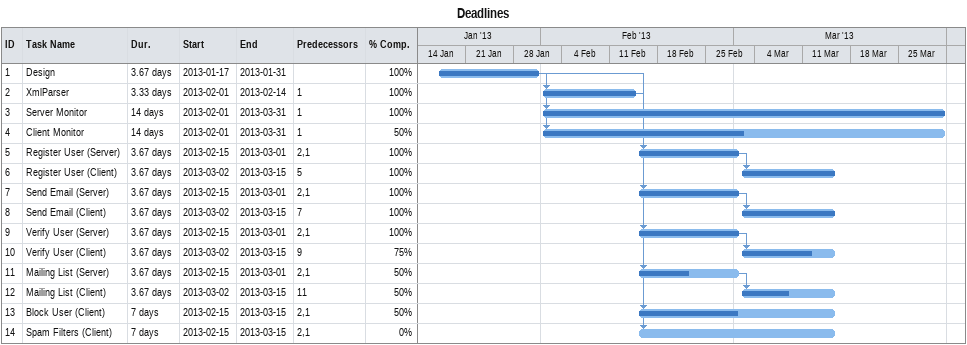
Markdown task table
Deadlines

| ID | Task | Duration | Start | Finish | Predecessors | % complete |
|---|---|---|---|---|---|---|
| 1 | Design | 3.67d | 2013-01-17 | 2013-01-31 |  | 100 |
| 2 | XmlParser | 3.33d | 2013-02-01 | 2013-02-14 | 1 | 100 |
| 3 | Server Monitor | 14d | 2013-02-01 | 2013-03-31 | 1 | 100 |
| 4 | Client Monitor | 14d | 2013-02-01 | 2013-03-31 | 1 | 50 |
| 5 | Register User (Server) | 3.67d | 2013-02-15 | 2013-03-01 | 2, 1 | 100 |
| 6 | Register User (Client) | 3.67d | 2013-03-02 | 2013-03-15 | 5 | 100 |
| 7 | Send Email (Server) | 3.67d | 2013-02-15 | 2013-03-01 | 2, 1 | 100 |
| 8 | Send Email (Client) | 3.67d | 2013-03-02 | 2013-03-15 | 7 | 100 |
| 9 | Verify User (Server) | 3.67d | 2013-02-15 | 2013-03-01 | 2, 1 | 100 |
| 10 | Verify User (Client) | 3.67d | 2013-03-02 | 2013-03-15 | 9 | 75 |
| 11 | Mailing List (Server) | 3.67d | 2013-02-15 | 2013-03-01 | 2, 1 | 50 |
| 12 | Mailing List (Client) | 3.67d | 2013-03-02 | 2013-03-15 | 11 | 50 |
| 13 | Block User (Client) | 7d | 2013-02-15 | 2013-03-15 | 2, 1 | 50 |
| 14 | Spam Filters (Client) | 7d | 2013-02-15 | 2013-03-15 | 2, 1 | 0 |
